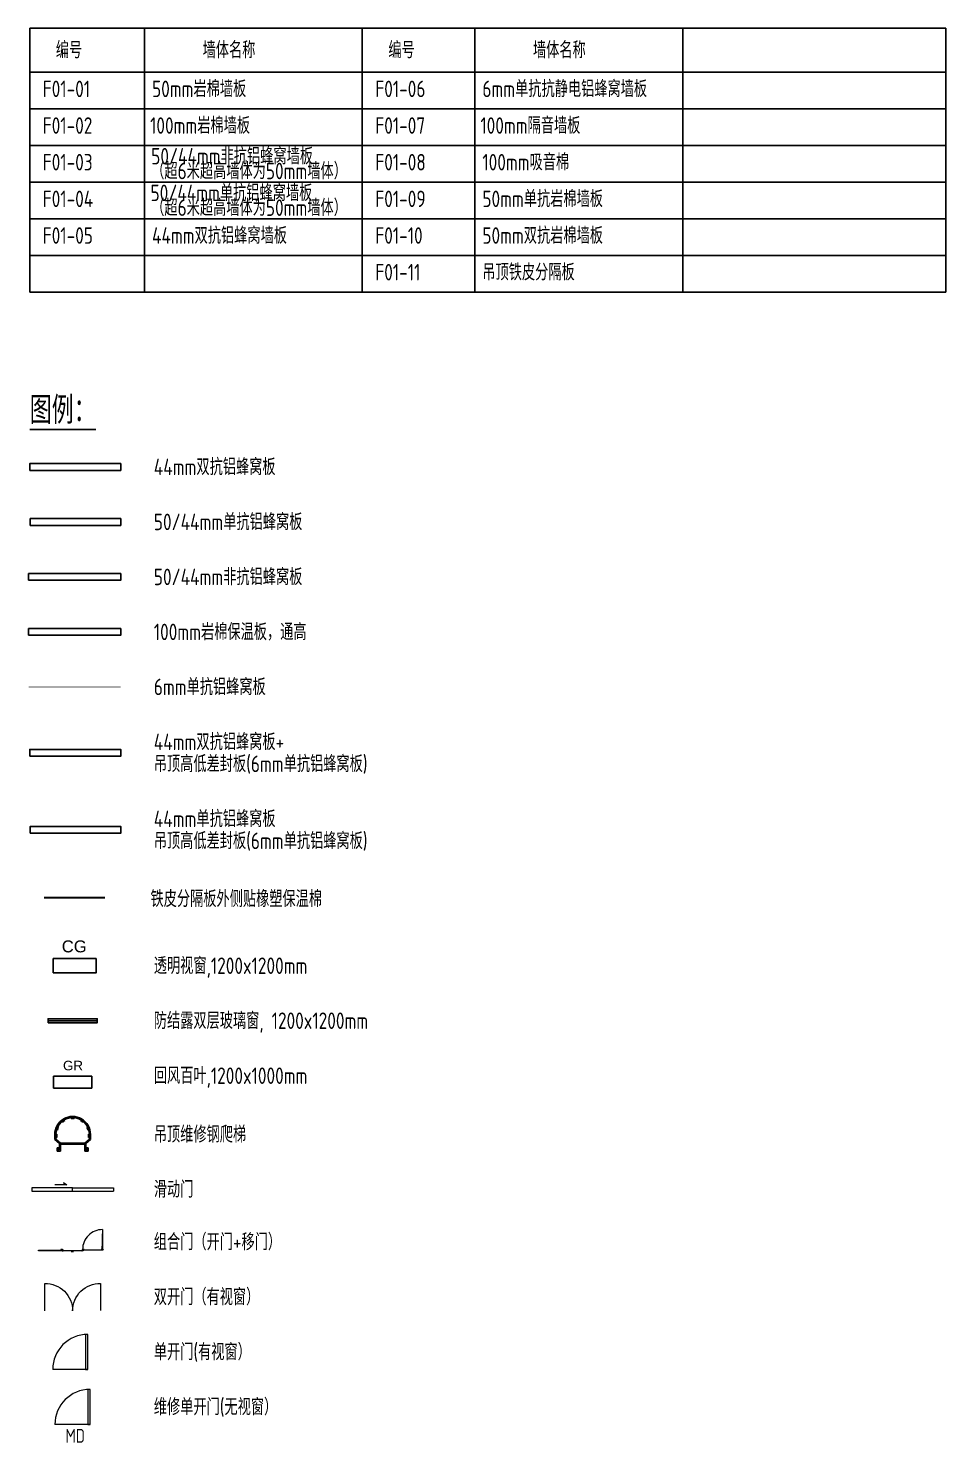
# Model space of a CAD drawing. Header units: millimetres. Extents: x 200 to 469217, y 140 to 158400.
# Drawn here: x 394121 to 469217, y 42659 to 158400 of the extents above; entities that cross this region are included whole.
import ezdxf
from ezdxf.enums import TextEntityAlignment as Align

# ---------------------------------------------------------------- set-up
doc = ezdxf.new("R2010")
doc.units = ezdxf.units.MM
doc.linetypes.add('CENTER', pattern=[12, 7.5, -1.5, 1.5, -1.5])
doc.linetypes.add('X-HLP3-CR-F3-LAY-KPART-03-001$0$ACAD_ISO02W100', pattern=[15, 12, -3])
for name, color, linetype in [('DIM', 100, 'Continuous'), ('G-ANNO-IDEN', 7, 'Continuous'), ('K-AREA_TEXT', 4, 'Continuous'), ('K-CEIL-DIV-Ceiling to Roof', 210, 'Continuous'), ('K-PA-CG', 6, 'Continuous'), ('K-PART-GLAZ', 210, 'Continuous'), ('K-PART-GR', 160, 'Continuous'), ('K-PART-LADDER', 13, 'Continuous'), ('K-PART-WALL-1-6mm铝蜂窝-吊顶底', 80, 'CENTER'), ('K-PART-WALL-100岩棉-QG', 10, 'Continuous'), ('K-PART-WALL-2-50mm铝蜂窝-吊顶底', 160, 'Continuous'), ('K-PART-WALL-50mm-非抗', 130, 'Continuous'), ('K-PART-WALL-6mmDivider', 64, 'Continuous'), ('K-PART-WALL-D-50mm+Divider', 191, 'Continuous'), ('NOTEFORM', 160, 'Continuous')]:
    doc.layers.add(name, color=color, linetype=linetype)
for name, color, linetype, lineweight in [('K-PART-DOOR', 53, 'Continuous', 18), ('line', 7, 'Continuous', 9), ('line2', 4, 'Continuous', 9), ('line3', 11, 'Continuous', 9), ('X-HLP3-CR-F3-LAY-KPART-03-001$0$K-PART-DOOR', 53, 'Continuous', 18)]:
    doc.layers.add(name, color=color, linetype=linetype, lineweight=lineweight)
doc.styles.add('Arial', font='arial.ttf')
doc.styles.add('EDRI-COM', font='tssdeng.shx', dxfattribs={"width": 0.8, "bigfont": 'hztxt.shx'})
doc.styles.add('X-HLP3-CR-F3-LAY-KPART-03-001$0$EDRI-COM', font='tssdeng.shx', dxfattribs={"width": 0.8, "bigfont": 'hztxt.shx'})
doc.styles.add('X-HLP3-CR-F3-LAY-KPART-03-001$0$Standard', font='txt.shx', dxfattribs={"bigfont": 'hztxt.shx'})
doc.dimstyles.new('15', dxfattribs={"dimscale": 15, "dimtxt": 2, "dimasz": 2.5, "dimexe": 1.25, "dimexo": 0.625, "dimtad": 1, "dimdec": 0, "dimtxsty": 'X-HLP3-CR-F3-LAY-KPART-03-001$0$Standard', "dimcen": 2.5, "dimclrd": 256, "dimclre": 256, "dimclrt": 256, "dimadec": 0, "dimazin": 0, "dimtfac": 1, "dimtdec": 0, "dimtix": 1, "dimtmove": 2, "dimatfit": 2, "dimfxl": 1, "dimarcsym": 0})

# ---------------------------------------------------------------- blocks, each defined once
blk = doc.blocks.new('CG')
at = {"layer": 'K-PA-CG'}
blk.add_lwpolyline([(0, 0), (900, 0), (900, 300), (0, 300)], close=True, dxfattribs=at)
at = {"layer": 'K-AREA_TEXT', "style": 'Arial'}
blk.add_text('CG', height=250, dxfattribs=at).set_placement((179, 430))
blk = doc.blocks.new('ZDM1221')
for p, q in [((174252, 113715), (173052, 113715)), ((173052, 113665), (173052, 113715)), ((174252, 113665), (173052, 113665)), ((174517, 113591), (174481, 113623))]:
    blk.add_line(p, q)
blk.add_lwpolyline([(174252, 113715), (174252, 113665), (175452, 113665), (175452, 113715)], close=True)
blk.add_lwpolyline([(174517, 113591), (174421, 113623), (174777, 113623)])
blk = doc.blocks.new('LADDER')
at = {"linetype": 'Continuous'}
for p, q in [((-500, 460), (-529, 468)), ((-469, 544), (-497, 557)), ((-333, 723), (-351, 744)), ((-259, 774), (-273, 798)), ((-45, 842), (-47, 868)), ((45, 842), (47, 868)), ((259, 774), (273, 798)), ((333, 723), (351, 744)), ((469, 544), (497, 557)), ((500, 460), (529, 468)), ((-582, 150), (-582, 321)), ((-434, 20), (-582, 150)), ((-549, 165), (-549, 348)), ((-400, 34), (-549, 165)), ((-517, 327), (-548, 327)), ((-517, 216), (-548, 216)), ((-517, 327), (-517, 216)), ((-434, 20), (-434, -113)), ((400, 34), (-400, 34)), ((-400, -223), (-400, 34)), ((400, 0), (-400, 0)), ((400, 34), (549, 165)), ((400, -223), (400, 34)), ((434, 20), (582, 150)), ((434, 20), (434, -113)), ((517, 327), (517, 216)), ((517, 327), (548, 327)), ((517, 216), (548, 216)), ((549, 165), (549, 348)), ((582, 150), (582, 321)), ((-510, -223), (-510, -113)), ((-510, -113), (-400, -113)), ((-510, -223), (-400, -223)), ((510, -113), (400, -113)), ((510, -223), (400, -223)), ((510, -223), (510, -113))]:
    blk.add_line(p, q, dxfattribs=at)
for centre in [(-459, -168), (459, -168)]:
    blk.add_circle(centre, 21.2, dxfattribs=at)
for centre, radius, start, end in [((0, 326), 582, 359.496, 180.5039), ((1, 322), 548, 2.6966, 177.3198), ((0, 326), 518, 154.9835, 164.9608), ((0, 326), 518, 120.0021, 129.9376), ((0, 326), 518, 90, 95.0002), ((0, 326), 518, 84.9998, 90), ((0, 326), 518, 50.0624, 59.9979), ((0, 326), 518, 15.0392, 25.0165)]:
    blk.add_arc(centre, radius, start, end, dxfattribs=at)
blk = doc.blocks.new('GR')
at = {"layer": 'K-PART-GR'}
blk.add_lwpolyline([(500, -154), (-500, -154), (-500, 154), (500, 154)], close=True, dxfattribs=at)
at = {"layer": 'K-PART-GR', "style": 'Arial'}
blk.add_text('GR', height=250, dxfattribs=at).set_placement((-252, 309))
blk = doc.blocks.new('Window')
blk.add_line((-100, 650), (-100, -550))
blk.add_lwpolyline([(-150, 650), (-50, 650), (-50, -550), (-150, -550)], close=True)
blk = doc.blocks.new('MD-800')
for q in [(0, 800), (-800, 0)]:
    blk.add_line((0, 0), q)
blk.add_lwpolyline([(-50, 0), (0, 0), (0, 800), (-50, 800)], close=True)
blk.add_arc((0, 0), 800, 90, 180)
blk = doc.blocks.new('C465B2D48')
at = {"layer": 'DIM'}
h = blk.add_hatch(dxfattribs=at)
h.set_pattern_fill('ANSI31', color=256, style=0)
h.set_pattern_definition([(45, (-3247.84347, 52.30921), (-0.0883883476, 0.0883883476), [])])
h.paths.add_polyline_path([(0, -2, 8.4674208), (0, -2, -0.4148172), (-2, -3), (-3, -3, 0.4142136), (-4, -5), (-4, -6, 0.4142136), (-3, -8), (8, -8, 0.4142136), (10, -6), (10, -5, 0.4142136), (8, -3), (2, -3, -0.4148172)])
at = {"layer": 'DIM', "linetype": 'Continuous'}
for p, q in [((-4, -5), (-4, -6)), ((-3, -3), (-2, -3)), ((-3, -8), (8, -8)), ((8, -3), (2, -3)), ((10, -6), (10, -5))]:
    blk.add_line(p, q, dxfattribs=at)
at = {"layer": 'DIM'}
blk.add_arc((0, 0), 2, 283.47083, 256.52917, dxfattribs=at)
at = {"layer": 'DIM', "linetype": 'Continuous'}
for centre, radius, start, end in [((-3, -5), 1.69, 90, 180), ((-3, -6), 1.69, 180, 270), ((-2, -2), 1.08, 270, 0.11805), ((2, -2), 1.08, 179.88195, 270), ((8, -5), 1.69, 360, 90), ((8, -6), 1.69, 270, 0)]:
    blk.add_arc(centre, radius, start, end, dxfattribs=at)
blk = doc.blocks.new('C273A12CD')
at = {"layer": 'line'}
for points in [[(2, 19), (3, 19, -0.4142136), (3, 18), (3, 18), (5, 18), (5, 31), (3, 31), (3, 30, -0.4142136), (3, 30), (2, 30, -0.4142136), (2, 30), (2, 33, -0.4142136), (3, 34, -0.4142136), (3, 33), (3, 32), (5, 32), (5, 38), (5, 38), (5, 38), (5, 44, 0.5773503), (4, 45), (2, 44, -0.5773503), (2, 45), (2, 47), (0, 47, -0.4142136), (0, 47), (0, 47, -0.4142136), (2, 49), (2, 49, -0.2134218), (5, 47, 0.2134218), (6, 47), (89, 47, -0.4142136), (93, 43), (93, 6, -0.4142136), (89, 2), (6, 2, 0.2134218), (5, 1, -0.2134218), (2, 0), (2, 0, -0.4142136), (0, 2), (0, 2, -0.4142136), (0, 2), (2, 2), (2, 4, -0.5773503), (2, 4), (4, 4, 0.5773503), (5, 4), (5, 10), (5, 11), (5, 11), (5, 16), (3, 16), (3, 15, -0.4142136), (3, 15, -0.4142136), (2, 16), (2, 18, -0.4142136)], [(8, 44), (88, 44, -0.4142136), (90, 42), (90, 7, -0.4142136), (88, 5), (8, 5)]]:
    blk.add_lwpolyline(points, format="xyb", close=True, dxfattribs=at)
blk = doc.blocks.new('C01646B8E')
at = {"layer": 'line', "ltscale": 2}
for points in [[(72, 20), (72, 19), (72, 20), (73, 20), (73, 19), (74, 20), (74, 20), (74, 19), (75, 20), (75, 20), (75, 19), (76, 20), (76, 20), (76, 19), (77, 20), (77, 20), (77, 19), (78, 20), (78, 20), (78, 19), (79, 20), (79, 20), (79, 19), (80, 20), (80, 20), (80, 19), (81, 20), (81, 20), (81, 19), (82, 20), (82, 20), (82, 19), (83, 20), (83, 20), (83, 19), (84, 20), (85, 20), (85, 0), (54, 0, -0.4142136), (54, 0), (54, 7, 0.4142136), (53, 7), (45, 7), (45, 8), (45, 9), (45, 9), (45, 9), (45, 10), (45, 10), (45, 10), (45, 11), (45, 11), (45, 11), (45, 12), (45, 12), (45, 12), (45, 13), (45, 13), (45, 13), (45, 14), (45, 14), (45, 14), (45, 15), (45, 15), (45, 15), (45, 16), (45, 16), (45, 16), (45, 17), (45, 17), (40, 17), (40, 17), (39, 16), (40, 16), (40, 16), (39, 15), (40, 15), (40, 15), (39, 14), (40, 14), (40, 14), (39, 13), (40, 13), (40, 13), (39, 12), (40, 12), (40, 11), (39, 11), (40, 11), (40, 10), (39, 10), (40, 10), (40, 9), (39, 9), (40, 9), (40, 8), (39, 8), (40, 8), (40, 7), (31, 7, 0.4142136), (31, 7), (31, 0, -0.4142136), (30, 0), (0, 0), (0, 20), (0, 20), (1, 19), (1, 20), (1, 20), (2, 19), (2, 20), (2, 20), (3, 19), (3, 20), (3, 20), (4, 19), (4, 20), (4, 20), (5, 19), (5, 20), (5, 20), (6, 19), (6, 20), (6, 20), (7, 19), (7, 20), (7, 20), (8, 19), (8, 20), (8, 20), (9, 19), (9, 20), (9, 20), (10, 19), (10, 20), (11, 20), (11, 19), (11, 20), (12, 20), (12, 19), (12, 20), (13, 20), (13, 19), (13, 20), (14, 20), (14, 19), (14, 20), (15, 20), (15, 19), (15, 20), (16, 20), (16, 19), (16, 20), (17, 20), (17, 24), (16, 24), (16, 25), (15, 24), (15, 24), (14, 25), (14, 24), (14, 24), (13, 25), (13, 24), (13, 24), (12, 25), (12, 24), (12, 24), (11, 25), (11, 24), (11, 24), (10, 25), (10, 24), (10, 24), (9, 25), (9, 25), (9, 25), (8, 25), (8, 25), (8, 25), (7, 25), (7, 25), (7, 25), (6, 25), (6, 25), (6, 25), (5, 25), (5, 25), (5, 25), (4, 25), (4, 25), (4, 25), (3, 25), (3, 25), (3, 25), (2, 25), (2, 25), (2, 25), (1, 25), (1, 25), (0, 25), (0, 44), (30, 44, -0.4142136), (31, 44), (31, 37, 0.4142136), (31, 37), (40, 37), (40, 37), (39, 36), (40, 36), (40, 36), (39, 35), (40, 35), (40, 35), (39, 34), (40, 34), (40, 34), (39, 33), (40, 33), (40, 33), (39, 32), (40, 32), (40, 31), (39, 31), (40, 31), (40, 30), (39, 30), (40, 30), (40, 29), (39, 29), (40, 29), (40, 28), (39, 28), (40, 28), (40, 27), (45, 27), (45, 28), (45, 28), (45, 28), (45, 29), (45, 29), (45, 29), (45, 30), (45, 30), (45, 30), (45, 31), (45, 31), (45, 31), (45, 32), (45, 32), (45, 32), (45, 33), (45, 33), (45, 33), (45, 34), (45, 34), (45, 34), (45, 35), (45, 35), (45, 35), (45, 36), (45, 36), (45, 37), (53, 37, 0.4142136), (54, 37), (54, 44, -0.4142136), (54, 44), (85, 44), (85, 25), (84, 25), (84, 25), (83, 25), (83, 25), (83, 25), (82, 25), (82, 25), (82, 25), (81, 25), (81, 25), (81, 25), (80, 25), (80, 25), (80, 25), (79, 25), (79, 25), (79, 25), (78, 25), (78, 25), (78, 25), (77, 25), (77, 25), (77, 25), (76, 25), (76, 25), (76, 25), (75, 24), (75, 24), (75, 25), (74, 24), (74, 24), (74, 25), (73, 24), (73, 24), (73, 25), (72, 24), (72, 24), (72, 25), (71, 24), (71, 24), (71, 25), (70, 24), (70, 24), (70, 25), (69, 24), (69, 24), (69, 25), (68, 24), (68, 24), (68, 20), (69, 20), (69, 19), (69, 20), (70, 20), (70, 19), (70, 20), (71, 20), (71, 19), (71, 20)], [(28, 41), (3, 41), (3, 28), (19, 28, -0.4142136), (20, 27), (20, 25), (37, 25), (37, 33, 0.4142136), (36, 34), (29, 34, -0.4142136), (28, 35)], [(3, 3), (3, 17), (19, 17, 0.4142136), (20, 18), (20, 19), (37, 19), (37, 11, -0.4142136), (36, 10), (29, 10, 0.4142136), (28, 9), (28, 3)], [(48, 25), (65, 25), (65, 27, -0.4142136), (66, 28), (82, 28), (82, 41), (57, 41), (57, 35, -0.4142136), (55, 34), (48, 34, 0.4142136), (48, 33)], [(57, 3), (57, 9, 0.4142136), (55, 10), (48, 10, -0.4142136), (48, 11), (48, 19), (65, 19), (65, 18, 0.4142136), (66, 17), (82, 17), (82, 3)]]:
    blk.add_lwpolyline(points, format="xyb", close=True, dxfattribs=at)
blk = doc.blocks.new('C2ECB14DA')
at = {"layer": 'line3'}
for p, q in [((0, 11), (0, 11)), ((9, 11), (0, 11)), ((2, 10), (1, 9)), ((1, 10), (2, 10)), ((8, 10), (1, 9)), ((1, 9), (2, 9)), ((2, 9), (1, 8)), ((1, 8), (8, 9)), ((1, 7), (2, 8)), ((2, 8), (1, 8)), ((8, 8), (1, 7)), ((1, 7), (2, 7)), ((8, 7), (1, 6)), ((2, 6), (1, 6)), ((1, 6), (2, 6)), ((1, 5), (8, 6)), ((2, 5), (1, 5)), ((2, 5), (1, 5)), ((1, 4), (2, 4)), ((1, 4), (2, 3)), ((8, 4), (1, 4)), ((2, 3), (1, 3)), ((1, 3), (2, 2)), ((8, 3), (1, 3)), ((2, 2), (1, 2)), ((2, 1), (1, 2)), ((1, 2), (8, 2)), ((1, 1), (2, 0)), ((1, 1), (2, 1)), ((8, 1), (1, 1)), ((7, 10), (2, 10)), ((7, 9), (2, 9)), ((7, 8), (2, 8)), ((7, 7), (2, 7)), ((7, 6), (2, 6)), ((7, 5), (2, 4)), ((7, 4), (2, 3)), ((7, 3), (2, 2)), ((7, 2), (2, 1)), ((7, 1), (2, 0)), ((8, 0), (2, 0)), ((4, 14), (4, 13)), ((4, 13), (5, 14)), ((4, 13), (4, 13)), ((7, 9), (8, 10)), ((8, 10), (7, 10)), ((7, 8), (8, 9)), ((8, 9), (7, 9)), ((7, 7), (8, 8)), ((8, 8), (7, 8)), ((8, 7), (7, 7)), ((7, 6), (8, 7)), ((8, 6), (7, 6)), ((7, 5), (8, 6)), ((8, 4), (7, 5)), ((7, 4), (8, 4)), ((8, 3), (7, 4)), ((8, 2), (7, 3)), ((7, 3), (8, 3)), ((7, 2), (8, 2)), ((8, 1), (7, 2)), ((7, 1), (8, 1)), ((8, 0), (7, 0)), ((9, 11), (9, 11))]:
    blk.add_line(p, q, dxfattribs=at)
at = {"layer": 'line3', "extrusion": (0, 0, -1)}
for centre, major_axis, start_param, end_param in [((4, 9), (-2.99, 2.99), -0.3438934, 0.807405), ((2, 10), (-0.117, -0.117), 3.1415927, 4.712389), ((2, 9), (-0.117, -0.117), 3.1415927, 4.712389), ((2, 8), (-0.117, -0.117), 3.1415927, 4.712389), ((2, 7), (-0.117, -0.117), 3.1415927, 4.712389), ((2, 6), (-0.117, -0.117), 3.1415927, 4.712389), ((2, 4), (-0.117, -0.117), 3.1415927, 4.712389), ((2, 3), (-0.117, -0.117), 3.1415927, 4.712389), ((2, 2), (-0.117, -0.117), 3.1415927, 4.712389), ((2, 1), (-0.117, -0.117), 3.1415927, 4.712389), ((2, 0), (-0.117, -0.117), 3.1415927, 3.9269908), ((5, 9), (-2.99, -2.99), 2.3341876, 3.4854861), ((7, 10), (-0.117, 0.117), -1.5707963, -0.4047726), ((7, 9), (-0.117, 0.117), -1.5707963, 0), ((7, 8), (-0.117, 0.117), -1.5707963, 0), ((7, 7), (-0.117, -0.117), 0, 1.5707963), ((7, 6), (-0.117, -0.117), 0, 1.5707963), ((7, 5), (-0.117, -0.117), 0, 1.5707963), ((7, 4), (-0.117, -0.117), 0, 1.5707963), ((7, 3), (-0.117, -0.117), 0, 1.5707963), ((7, 2), (-0.117, -0.117), 0, 1.5707963), ((7, 1), (-0.117, -0.117), 0, 1.5707963)]:
    blk.add_ellipse(centre, major_axis=major_axis, ratio=1, start_param=start_param, end_param=end_param, dxfattribs=at)
blk = doc.blocks.new('C076A1F74')
at = {"layer": 'line'}
blk.add_lwpolyline([(0, 3, -0.2631625), (15, 3), (14, 1, 0.2679492), (14, 1, -1), (13, 0, -0.2679492), (13, 1), (14, 2, 0.2324694), (1, 2), (2, 1, -0.2679492), (2, 0, -1), (1, 1, 0.2679492), (1, 1)], format="xyb", close=True, dxfattribs=at)
blk = doc.blocks.new('C2C991C19')
at = {"layer": 'line3'}
for p, q in [((-3, 6), (0, 3)), ((-3, 6), (-3, 0)), ((-2, 0), (-3, 0)), ((-2, 0), (-2, 0)), ((0, 3), (0, -3)), ((0, 3), (1, -3)), ((1, 3), (0, 3)), ((1, 3), (2, -3)), ((1, 3), (1, -3)), ((2, 3), (1, 3)), ((1, 3), (1, 3)), ((2, 3), (3, -3)), ((2, -3), (2, 3)), ((3, 3), (2, 3)), ((2, 3), (2, 3)), ((3, 3), (3, -3)), ((3, 3), (4, -3)), ((3, 3), (3, 3)), ((4, 3), (3, 3)), ((4, 3), (5, -3)), ((4, 3), (4, -3)), ((4, 3), (4, 3)), ((6, -3), (5, 3)), ((5, 3), (5, 3)), ((5, 3), (5, 3)), ((6, 3), (7, -3)), ((6, 3), (6, -3)), ((7, 3), (6, 3)), ((6, 3), (6, 3)), ((7, 3), (7, -3)), ((7, 3), (8, -3)), ((7, 3), (7, 3)), ((8, 3), (7, 3)), ((9, -3), (8, 3)), ((8, 3), (8, -3)), ((8, 3), (8, 3)), ((9, 3), (8, 3)), ((9, 3), (9, -3)), ((9, 3), (10, -3)), ((9, 3), (9, 3)), ((10, 3), (9, 3)), ((10, 3), (11, -3)), ((11, 3), (10, 3)), ((11, 3), (12, -3)), ((11, 3), (11, -3)), ((12, 3), (11, 3)), ((11, 3), (11, 3)), ((12, -3), (12, 3)), ((12, 3), (13, -3)), ((12, 3), (12, 3)), ((13, 3), (12, 3)), ((13, 3), (14, -3)), ((13, 3), (13, -3)), ((14, 3), (13, 3)), ((13, 3), (13, 3)), ((14, 3), (14, -3)), ((14, 3), (15, -3)), ((14, 3), (14, 3)), ((15, 3), (14, 3)), ((15, 3), (16, -3)), ((15, -3), (15, 3)), ((15, 3), (15, 3)), ((16, 3), (17, -3)), ((16, 3), (16, 3)), ((16, 3), (16, 3)), ((17, 3), (17, -3)), ((17, 3), (18, -3)), ((17, 3), (17, 3)), ((18, 3), (17, 3)), ((18, 3), (18, -3)), ((18, 3), (19, -3)), ((18, 3), (18, 3)), ((19, 3), (18, 3)), ((19, 3), (19, -3)), ((19, 3), (20, -3)), ((19, 3), (19, 3)), ((20, 3), (19, 3)), ((21, -3), (20, 3)), ((20, 3), (20, -3)), ((20, 3), (20, 3)), ((21, 3), (20, 3)), ((21, 3), (22, -3)), ((22, 3), (21, 3)), ((22, 3), (23, -3)), ((22, 3), (22, -3)), ((22, 3), (22, 3)), ((23, 3), (22, 3)), ((23, 3), (23, 3)), ((23, 3), (23, -3)), ((23, 3), (24, -3)), ((24, 3), (23, 3)), ((24, 3), (24, 3)), ((24, 3), (24, -3)), ((24, 3), (25, -3)), ((25, 3), (24, 3)), ((25, 3), (25, 3)), ((25, 3), (25, -3)), ((25, 3), (26, -3)), ((26, 3), (25, 3)), ((26, 3), (26, 3)), ((26, 3), (26, -3)), ((26, 3), (27, -3)), ((27, 3), (27, 3)), ((27, 3), (27, 3)), ((27, 3), (28, -3)), ((28, 3), (28, -3)), ((29, 3), (28, 3)), ((28, 3), (28, 3)), ((28, 3), (29, -3)), ((29, 3), (29, -3)), ((30, 3), (29, 3)), ((29, 3), (29, 3)), ((29, 3), (30, -3)), ((30, 3), (30, -3)), ((31, 3), (30, 3)), ((30, 3), (30, 3)), ((30, 3), (31, -3)), ((31, 3), (31, -3)), ((32, 3), (31, 3)), ((31, 3), (31, 3)), ((31, 3), (32, -3)), ((32, 3), (33, -3)), ((33, 3), (32, 3)), ((33, 3), (33, 3)), ((33, 3), (33, -3)), ((33, 3), (34, -3)), ((34, 3), (33, 3)), ((34, 3), (34, 3)), ((34, 3), (34, -3)), ((34, 3), (35, -3)), ((35, 3), (34, 3)), ((35, 3), (35, 3)), ((35, 3), (35, -3)), ((35, 3), (36, -3)), ((36, 3), (35, 3)), ((36, 3), (36, 3)), ((36, 3), (36, -3)), ((36, 3), (37, -3)), ((37, 3), (36, 3)), ((37, 3), (37, 3)), ((37, 3), (37, -3)), ((37, 3), (38, -3)), ((38, 3), (38, 3)), ((38, 3), (38, 3)), ((38, 3), (39, -3)), ((39, 3), (39, -3)), ((40, 3), (39, 3)), ((39, 3), (39, 3)), ((39, 3), (40, -3)), ((40, 3), (40, -3)), ((41, 3), (40, 3)), ((40, 3), (40, 3)), ((40, 3), (41, -3)), ((41, 3), (41, -3)), ((42, 3), (41, 3)), ((41, 3), (41, 3)), ((41, 3), (42, -3)), ((42, -3), (42, 3)), ((-3, 0), (-3, -6)), ((-2, 0), (-3, 0)), ((0, -3), (-3, -6)), ((0, -3), (0, -3)), ((1, -3), (2, -3)), ((1, -3), (1, -3)), ((3, -3), (2, -3)), ((2, -3), (2, -3)), ((3, -3), (3, -3)), ((3, -3), (4, -3)), ((4, -3), (5, -3)), ((4, -3), (4, -3)), ((5, -3), (6, -3)), ((6, -3), (6, -3)), ((7, -3), (6, -3)), ((7, -3), (7, -3)), ((7, -3), (8, -3)), ((8, -3), (8, -3)), ((8, -3), (9, -3)), ((9, -3), (9, -3)), ((10, -3), (10, -3)), ((10, -3), (10, -3)), ((11, -3), (11, -3)), ((11, -3), (11, -3)), ((12, -3), (12, -3)), ((13, -3), (12, -3)), ((13, -3), (14, -3)), ((13, -3), (13, -3)), ((14, -3), (14, -3)), ((14, -3), (15, -3)), ((15, -3), (16, -3)), ((15, -3), (15, -3)), ((16, -3), (17, -3)), ((17, -3), (18, -3)), ((17, -3), (17, -3)), ((18, -3), (19, -3)), ((18, -3), (18, -3)), ((19, -3), (19, -3)), ((19, -3), (20, -3)), ((20, -3), (20, -3)), ((21, -3), (21, -3)), ((21, -3), (21, -3)), ((22, -3), (22, -3)), ((22, -3), (22, -3)), ((23, -3), (24, -3)), ((23, -3), (23, -3)), ((24, -3), (25, -3)), ((24, -3), (24, -3)), ((25, -3), (26, -3)), ((25, -3), (25, -3)), ((26, -3), (27, -3)), ((26, -3), (26, -3)), ((28, -3), (27, -3)), ((28, -3), (28, -3)), ((29, -3), (28, -3)), ((29, -3), (29, -3)), ((30, -3), (29, -3)), ((30, -3), (30, -3)), ((31, -3), (30, -3)), ((31, -3), (31, -3)), ((32, -3), (32, -3)), ((32, -3), (32, -3)), ((33, -3), (33, -3)), ((33, -3), (33, -3)), ((34, -3), (35, -3)), ((34, -3), (34, -3)), ((35, -3), (36, -3)), ((35, -3), (35, -3)), ((36, -3), (37, -3)), ((36, -3), (36, -3)), ((37, -3), (38, -3)), ((37, -3), (37, -3)), ((39, -3), (38, -3)), ((39, -3), (39, -3)), ((40, -3), (39, -3)), ((40, -3), (40, -3)), ((41, -3), (40, -3)), ((41, -3), (41, -3)), ((42, -3), (41, -3))]:
    blk.add_line(p, q, dxfattribs=at)
at = {"layer": 'line3', "extrusion": (0, 0, -1)}
for centre, major_axis, start_param, end_param in [((0, 3), (-0.117, -0.117), -1.5707963, -0.4047726), ((1, 3), (-0.117, -0.117), -1.5707963, 0), ((2, 3), (-0.117, -0.117), -1.5707963, 0), ((3, 3), (0.117, -0.117), 0, 1.5707963), ((4, 3), (0.117, -0.117), 0, 1.5707963), ((6, 3), (0.117, -0.117), 0, 1.5707963), ((7, 3), (0.117, -0.117), 0, 1.5707963), ((8, 3), (0.117, -0.117), 0, 1.5707963), ((9, 3), (0.117, -0.117), 0, 1.5707963), ((10, 3), (0.117, -0.117), 0, 1.5707963), ((11, 3), (0.117, -0.117), 0, 1.5707963), ((12, 3), (0.117, -0.117), 0, 1.5707963), ((13, 3), (0.117, -0.117), 0, 1.5707963), ((14, 3), (0.117, -0.117), 0, 1.5707963), ((15, 3), (0.117, -0.117), 0, 1.5707963), ((17, 3), (0.117, -0.117), 0, 1.5707963), ((18, 3), (0.117, -0.117), 0, 1.5707963), ((19, 3), (0.117, -0.117), 0, 1.5707963), ((20, 3), (0.117, -0.117), 0, 1.5707963), ((21, 3), (0.117, -0.117), 0, 1.5707963), ((22, 3), (0.117, -0.117), 0, 1.5707963), ((23, 3), (0.117, -0.117), 0, 1.5707963), ((24, 3), (0.117, -0.117), 0, 1.5707963), ((25, 3), (0.117, -0.117), 0, 1.5707963), ((26, 3), (0.117, -0.117), 0, 1.5707963), ((28, 3), (0.117, -0.117), 0, 1.5707963), ((29, 3), (0.117, -0.117), 0, 1.5707963), ((30, 3), (0.117, -0.117), 0, 1.5707963), ((31, 3), (0.117, -0.117), 0, 1.5707963), ((32, 3), (0.117, -0.117), 0, 1.5707963), ((33, 3), (0.117, -0.117), 0, 1.5707963), ((34, 3), (0.117, -0.117), 0, 1.5707963), ((35, 3), (0.117, -0.117), 0, 1.5707963), ((36, 3), (0.117, -0.117), 0, 1.5707963), ((37, 3), (0.117, -0.117), 0, 1.5707963), ((39, 3), (0.117, -0.117), 0, 1.5707963), ((40, 3), (0.117, -0.117), 0, 1.5707963), ((41, 3), (0.117, -0.117), 0, 1.5707963), ((42, 3), (0.117, -0.117), 0.7853982, 1.5707963), ((1, -3), (0.117, -0.117), 3.1415927, 4.712389), ((2, -3), (0.117, -0.117), 3.1415927, 4.712389), ((3, -3), (0.117, -0.117), 3.1415927, 4.712389), ((4, -3), (0.117, -0.117), 3.1415927, 4.712389), ((5, -3), (0.117, -0.117), 3.1415927, 4.712389), ((6, -3), (0.117, -0.117), 3.1415927, 4.712389), ((7, -3), (0.117, -0.117), 3.1415927, 4.712389), ((8, -3), (0.117, -0.117), 3.1415927, 4.712389), ((9, -3), (0.117, -0.117), 3.1415927, 4.712389), ((11, -3), (0.117, -0.117), 3.1415927, 4.712389), ((12, -3), (0.117, -0.117), 3.1415927, 4.712389), ((13, -3), (0.117, -0.117), 3.1415927, 4.712389), ((14, -3), (0.117, -0.117), 3.1415927, 4.712389), ((15, -3), (0.117, -0.117), 3.1415927, 4.712389), ((16, -3), (0.117, -0.117), 3.1415927, 4.712389), ((17, -3), (0.117, -0.117), 3.1415927, 4.712389), ((18, -3), (0.117, -0.117), 3.1415927, 4.712389), ((19, -3), (0.117, -0.117), 3.1415927, 4.712389), ((20, -3), (0.117, -0.117), 3.1415927, 4.712389), ((22, -3), (0.117, -0.117), 3.1415927, 4.712389), ((23, -3), (0.117, -0.117), 3.1415927, 4.712389), ((24, -3), (0.117, -0.117), 3.1415927, 4.712389), ((25, -3), (0.117, -0.117), 3.1415927, 4.712389), ((26, -3), (0.117, -0.117), 3.1415927, 4.712389), ((27, -3), (0.117, -0.117), 3.1415927, 4.712389), ((28, -3), (0.117, -0.117), 3.1415927, 4.712389), ((29, -3), (0.117, -0.117), 3.1415927, 4.712389), ((30, -3), (0.117, -0.117), 3.1415927, 4.712389), ((31, -3), (0.117, -0.117), 3.1415927, 4.712389), ((33, -3), (0.117, -0.117), 3.1415927, 4.712389), ((34, -3), (0.117, -0.117), 3.1415927, 4.712389), ((35, -3), (0.117, -0.117), 3.1415927, 4.712389), ((36, -3), (0.117, -0.117), 3.1415927, 4.712389), ((37, -3), (0.117, -0.117), 3.1415927, 4.712389), ((38, -3), (0.117, -0.117), 3.1415927, 4.712389), ((39, -3), (0.117, -0.117), 3.1415927, 4.712389), ((40, -3), (0.117, -0.117), 3.1415927, 4.712389), ((41, -3), (0.117, -0.117), 3.1415927, 4.712389)]:
    blk.add_ellipse(centre, major_axis=major_axis, ratio=1, start_param=start_param, end_param=end_param, dxfattribs=at)
blk = doc.blocks.new('C5F69270B')
at = {"layer": 'line', "ltscale": 2}
blk.add_lwpolyline([(-3, -20, 0.1353974), (0, -19), (1, -18, -0.1353974), (2, -18), (16, -18), (16, -16), (12, -16, 0.3486946), (11, -16, -0.3056147), (11, -16), (0, -16), (0, 28), (11, 28, -0.3056147), (11, 28, 0.3486946), (12, 28), (16, 28), (16, 30), (-2, 30), (-2, -17, -0.4142136), (-2, -18), (-9, -18), (-9, -16), (-11, -16), (-11, -17), (-10, -17), (-10, -18), (-15, -18), (-15, -17), (-14, -17), (-14, -16), (-17, -16), (-17, -20)], format="xyb", close=True, dxfattribs=at)
blk = doc.blocks.new('C441E7621')
at = {"layer": 'line2'}
blk.add_lwpolyline([(-22, 1, 0.3749102), (-23, 0, -0.3275382), (-23, 0), (-24, 0), (-34, 0), (-34, 16), (-30, 19), (-30, 22), (-30, 22), (-30, 23), (-30, 25), (-34, 28), (-34, 44), (-24, 44), (-23, 44, -0.3275382), (-23, 44, 0.3749102), (-22, 44), (-18, 44), (0, 44), (0, 32), (-3, 32), (-3, 41), (-30, 41), (-30, 30), (-26, 27), (-26, 17), (-30, 14), (-30, 3), (-3, 3), (-3, 12), (0, 12), (0, 0), (-18, 0)], format="xyb", close=True, dxfattribs=at)
blk = doc.blocks.new('C1C1727F7')
at = {"layer": 'line'}
for p, q in [((-7, -3), (-7, -46)), ((-7, -46), (-1, -46)), ((-4, -4), (-4, -46)), ((-1, -3), (-1, -46))]:
    blk.add_line(p, q, dxfattribs=at)
for radius in [4, 2.07]:
    blk.add_circle((-4, 0), radius, dxfattribs=at)
blk = doc.blocks.new('C23B452C8')
at = {"layer": 'DIM'}
h = blk.add_hatch(dxfattribs=at)
h.set_pattern_fill('ANSI31', color=256, style=0)
h.set_pattern_definition([(45, (-5082.60143, -999.15846), (-0.0883883476, 0.0883883476), [])])
h.paths.add_polyline_path([(0, -2, 9.16667), (0, -2, -0.2127127), (-1, -2), (-3, -2, 0.4142136), (-4, -3), (-4, -5, 0.4142136), (-3, -6), (7, -6, 0.4142136), (8, -5), (8, -3, 0.4142136), (7, -2), (1, -2, -0.2127127)])
at = {"layer": 'DIM', "linetype": 'Continuous'}
for p, q in [((-4, -3), (-4, -5)), ((-3, -2), (-1, -2)), ((-3, -6), (7, -6)), ((7, -2), (1, -2)), ((8, -5), (8, -3))]:
    blk.add_line(p, q, dxfattribs=at)
at = {"layer": 'DIM'}
blk.add_arc((0, 0), 1.7, 282.45165, 257.54835, dxfattribs=at)
at = {"layer": 'DIM', "linetype": 'Continuous'}
for centre, radius, start, end in [((-3, -3), 1, 90, 180), ((-3, -5), 1, 180, 270), ((-1, -1), 1.08, 270, 318.03425), ((1, -1), 1.08, 221.96575, 270), ((7, -3), 1, 0, 90), ((7, -5), 1, 270, 0)]:
    blk.add_arc(centre, radius, start, end, dxfattribs=at)
blk = doc.blocks.new('C74B70CD5')
at = {"layer": 'line2'}
blk.add_lwpolyline([(-10, -15, 1.9148542), (-14, -15, -0.6059192), (-14, -16), (-16, -16, -0.4142136), (-16, -15), (-16, -11), (-3, 0), (-1, 0, -0.4142136), (0, 0), (0, -2, 0.5542476), (0, -2), (1, -2, -0.2732285), (1, -2), (2, -3, -0.7323038), (2, -3), (-1, -3), (-1, -1), (-2, -1), (-8, -5), (-8, -5), (-8, -6), (-12, -9, 0.6494115), (-11, -10, -0.4007669), (-8, -14, 0.452389), (-8, -14), (-7, -14), (-6, -14), (-6, -14), (-6, -14), (-6, -14), (-5, -14), (-5, -14), (-4, -14), (-1, -12), (2, -12, -0.5067383), (2, -12), (2, -14, -0.857919), (1, -13), (1, -13), (-1, -13), (-4, -16), (-10, -16, -0.6059192)], format="xyb", close=True, dxfattribs=at)
blk = doc.blocks.new('C09214EB7')
at = {"layer": 'line'}
for points in [[(0, -11), (2, -11, -0.4142136), (3, -10), (4, -10), (4, -9), (7, -9), (7, -12), (12, -12, -3.8529738), (12, -15), (9, -16), (9, -18), (10, -20), (11, -19), (11, -20), (12, -19), (12, -20), (13, -19), (13, -20), (14, -19), (14, -20), (15, -19), (15, -20), (16, -19), (16, -20), (17, -19), (18, -20), (18, -24), (17, -24), (16, -25), (16, -24), (15, -25), (15, -24), (14, -25), (14, -24), (13, -25), (13, -24), (12, -25), (12, -24), (11, -25), (11, -24), (10, -24), (9, -26), (9, -28), (12, -29, -3.8529738), (12, -32), (7, -32), (7, -35), (4, -35), (4, -34), (3, -34, -0.4142136), (2, -33), (0, -33), (0, -44), (-16, -44), (-16, -44), (-16, -46), (19, -46, 0.4142136), (19, -46), (19, -22), (19, -22), (19, -21), (19, 2, 0.4142136), (19, 2), (-16, 2), (-16, 0), (0, 0)], [(14, -10), (18, -10), (18, 0, 0.4142136), (17, 0), (2, 0), (2, -7), (9, -7), (9, -11), (11, -11, -0.1778258)], [(14, -34), (18, -34), (18, -44, -0.4142136), (17, -44), (2, -44), (2, -37), (9, -37), (9, -33), (11, -33, 0.1778258)]]:
    blk.add_lwpolyline(points, format="xyb", close=True, dxfattribs=at)
blk = doc.blocks.new('组合门图例')
blk.add_lwpolyline([(-14751, 165585), (-16683, 165585), (-16683, 165629), (-14751, 165629)], close=True)
at = {"layer": 'X-HLP3-CR-F3-LAY-KPART-03-001$0$K-PART-DOOR'}
for p, q in [((-11441, 165686), (-11441, 166965)), ((-14779, 165701), (-14779, 165623)), ((-14660, 165610), (-14660, 165605)), ((-14660, 165610), (-13109, 165610)), ((-14660, 165605), (-13109, 165605)), ((-13109, 165610), (-13109, 165605)), ((-12978, 165670), (-11531, 165670)), ((-12978, 165665), (-12978, 165670)), ((-12978, 165665), (-11531, 165665)), ((-11531, 165665), (-11531, 165670)), ((-11466, 166040), (-11478, 166040)), ((-11466, 166040), (-11464, 166036)), ((-11460, 165734), (-11466, 165734)), ((-11464, 166036), (-11463, 166044)), ((-11463, 166044), (-11461, 166040)), ((-11447, 166040), (-11461, 166040))]:
    blk.add_line(p, q, dxfattribs=at)
at = {"layer": 'X-HLP3-CR-F3-LAY-KPART-03-001$0$K-PART-DOOR', "linetype": 'X-HLP3-CR-F3-LAY-KPART-03-001$0$ACAD_ISO02W100', "ltscale": 0.2}
for p, q in [((-11466, 165734), (-11466, 166040)), ((-11460, 165734), (-11460, 166040))]:
    blk.add_line(p, q, dxfattribs=at)
at = {"layer": 'X-HLP3-CR-F3-LAY-KPART-03-001$0$K-PART-DOOR'}
blk.add_lwpolyline([(-11441, 167314), (-11441, 165686)], dxfattribs=at)
for points in [[(-14772, 165690), (-14771, 165690), (-14771, 165689, -0.1672227), (-14772, 165687, 0.1672227), (-14772, 165687), (-14772, 165686, 0.2216709), (-14772, 165686, -0.7001737), (-14772, 165685), (-14778, 165685), (-14779, 165684), (-14779, 165685), (-14785, 165685, -0.7001737), (-14785, 165686, 0.2216709), (-14785, 165686), (-14785, 165687, 0.1672227), (-14785, 165687, -0.1672227), (-14786, 165689), (-14786, 165690), (-14786, 165690, 0.5773503), (-14785, 165690), (-14786, 165692), (-14839, 165692), (-14839, 165690), (-14790, 165690), (-14790, 165687, 0.6868849), (-14790, 165687, -2.6009048), (-14790, 165685, 0.6868849), (-14790, 165685), (-14790, 165685, 0.4142136), (-14789, 165683), (-14769, 165683, 0.4142136), (-14767, 165685), (-14767, 165685, 0.6868849), (-14768, 165685, -2.6009048), (-14768, 165687, 0.6868849), (-14767, 165687), (-14767, 165690), (-14719, 165690), (-14719, 165692), (-14771, 165692), (-14772, 165690, 0.5773503)], [(-14772, 165690), (-14771, 165690), (-14771, 165689, -0.1672227), (-14772, 165687, 0.1672227), (-14772, 165687), (-14772, 165686, 0.2216709), (-14772, 165686, -0.7001737), (-14772, 165685), (-14778, 165685), (-14779, 165684), (-14779, 165685), (-14785, 165685, -0.7001737), (-14785, 165686, 0.2216709), (-14785, 165686), (-14785, 165687, 0.1672227), (-14785, 165687, -0.1672227), (-14786, 165689), (-14786, 165690), (-14786, 165690, 0.5773503), (-14785, 165690), (-14786, 165692), (-14839, 165692), (-14839, 165690), (-14790, 165690), (-14790, 165687, 0.6868849), (-14790, 165687, -2.6009048), (-14790, 165685, 0.6868849), (-14790, 165685), (-14790, 165685, 0.4142136), (-14789, 165683), (-14769, 165683, 0.4142136), (-14767, 165685), (-14767, 165685, 0.6868849), (-14768, 165685, -2.6009048), (-14768, 165687, 0.6868849), (-14767, 165687), (-14767, 165690), (-14719, 165690), (-14719, 165692), (-14771, 165692), (-14772, 165690, 0.5773503)], [(-14772, 165646), (-14771, 165646), (-14771, 165646, 0.1672227), (-14772, 165649, -0.1672227), (-14772, 165649), (-14772, 165650, -0.2216709), (-14772, 165650, 0.7001737), (-14772, 165651), (-14778, 165651), (-14779, 165652), (-14779, 165651), (-14785, 165651, 0.7001737), (-14785, 165650, -0.2216709), (-14785, 165650), (-14785, 165649, -0.1672227), (-14785, 165649, 0.1672227), (-14786, 165646), (-14786, 165646), (-14786, 165646, -0.5773503), (-14785, 165646), (-14786, 165644), (-14839, 165644), (-14839, 165646), (-14790, 165646), (-14790, 165649, -0.6868849), (-14790, 165649, 2.6009048), (-14790, 165651, -0.6868849), (-14790, 165651), (-14790, 165651, -0.4142136), (-14789, 165653), (-14769, 165653, -0.4142136), (-14767, 165651), (-14767, 165651, -0.6868849), (-14768, 165651, 2.6009048), (-14768, 165649, -0.6868849), (-14767, 165649), (-14767, 165646), (-14719, 165646), (-14719, 165644), (-14771, 165644), (-14772, 165646, -0.5773503)], [(-14660, 165629, 0.4142136), (-14660, 165629), (-14660, 165628, -0.5542476), (-14661, 165627), (-14661, 165627, 0.2967813), (-14662, 165627), (-14663, 165626, 0.6993601), (-14663, 165626), (-14660, 165626), (-14660, 165626), (-14660, 165626), (-14659, 165626, 0.4142136), (-14659, 165626), (-14659, 165628), (-14646, 165628), (-14646, 165621, 0.8207469), (-14652, 165617), (-14657, 165617), (-14659, 165618), (-14662, 165618, 0.4890838), (-14662, 165617), (-14662, 165616, 0.8827822), (-14662, 165616), (-14662, 165617), (-14659, 165617), (-14658, 165615), (-14650, 165615, 0.7126374), (-14650, 165616, -2.8960298), (-14647, 165616, 0.7126374), (-14647, 165615), (-14645, 165615, 0.4142136), (-14644, 165616), (-14644, 165629, 0.4142136), (-14645, 165629)], [(-14660, 165585, -0.4142136), (-14660, 165585), (-14660, 165587, 0.5542476), (-14661, 165587), (-14661, 165587, -0.2967813), (-14662, 165587), (-14663, 165588, -0.6993601), (-14663, 165588), (-14660, 165588), (-14660, 165588), (-14660, 165588), (-14659, 165588, -0.4142136), (-14659, 165588), (-14659, 165586), (-14646, 165586), (-14646, 165594, -0.8207469), (-14652, 165598), (-14657, 165598), (-14659, 165596), (-14662, 165596, -0.4890838), (-14662, 165597), (-14662, 165598, -0.8827822), (-14662, 165598), (-14662, 165598), (-14659, 165598), (-14658, 165599), (-14650, 165599, -0.7126374), (-14650, 165598, 2.8960298), (-14647, 165598, -0.7126374), (-14647, 165599), (-14645, 165599, -0.4142136), (-14644, 165598), (-14644, 165585, -0.4142136), (-14645, 165585)], [(-13110, 165629, -0.4142136), (-13109, 165629), (-13109, 165628, 0.5542476), (-13109, 165627), (-13108, 165627, -0.2967813), (-13108, 165627), (-13107, 165626, -0.6993601), (-13107, 165626), (-13109, 165626), (-13110, 165626), (-13110, 165626), (-13110, 165626, -0.4142136), (-13111, 165626), (-13111, 165628), (-13124, 165628), (-13124, 165621, -0.8207469), (-13117, 165617), (-13112, 165617), (-13111, 165618), (-13107, 165618, -0.4890838), (-13107, 165617), (-13107, 165616, -0.8827822), (-13108, 165616), (-13108, 165617), (-13110, 165617), (-13112, 165615), (-13119, 165615, -0.7126374), (-13119, 165616, 2.8960298), (-13122, 165616, -0.7126374), (-13123, 165615), (-13125, 165615, -0.4142136), (-13125, 165616), (-13125, 165629, -0.4142136), (-13125, 165629)], [(-13110, 165585, 0.4142136), (-13109, 165585), (-13109, 165587, -0.5542476), (-13109, 165587), (-13108, 165587, 0.2967813), (-13108, 165587), (-13107, 165588, 0.6993601), (-13107, 165588), (-13109, 165588), (-13110, 165588), (-13110, 165588), (-13110, 165588, 0.4142136), (-13111, 165588), (-13111, 165586), (-13124, 165586), (-13124, 165594, 0.8207469), (-13117, 165598), (-13112, 165598), (-13111, 165596), (-13107, 165596, 0.4890838), (-13107, 165597), (-13107, 165598, 0.8827822), (-13108, 165598), (-13108, 165598), (-13110, 165598), (-13112, 165599), (-13119, 165599, 0.7126374), (-13119, 165598, -2.8960298), (-13122, 165598, 0.7126374), (-13123, 165599), (-13125, 165599, 0.4142136), (-13125, 165598), (-13125, 165585, 0.4142136), (-13125, 165585)], [(-12978, 165690, 0.4142136), (-12978, 165690), (-12978, 165688, -0.5542476), (-12979, 165688), (-12979, 165688, 0.2967813), (-12980, 165688), (-12981, 165687, 0.6993601), (-12981, 165687), (-12978, 165687), (-12978, 165687), (-12978, 165687), (-12977, 165687, 0.4142136), (-12977, 165687), (-12977, 165689), (-12964, 165689), (-12964, 165681, 0.8207469), (-12970, 165678), (-12975, 165678), (-12977, 165679), (-12980, 165679, 0.4890838), (-12980, 165678), (-12980, 165677, 0.8827822), (-12980, 165677), (-12980, 165677), (-12977, 165677), (-12976, 165676), (-12968, 165676, 0.7126374), (-12968, 165677, -2.8960298), (-12965, 165677, 0.7126374), (-12965, 165676), (-12963, 165676, 0.4142136), (-12962, 165677), (-12962, 165690, 0.4142136), (-12963, 165690)], [(-12978, 165646, -0.4142136), (-12978, 165646), (-12978, 165648, 0.5542476), (-12979, 165648), (-12979, 165648, -0.2967813), (-12980, 165648), (-12981, 165649, -0.6993601), (-12981, 165649), (-12978, 165649), (-12978, 165649), (-12978, 165649), (-12977, 165649, -0.4142136), (-12977, 165649), (-12977, 165647), (-12964, 165647), (-12964, 165655, -0.8207469), (-12970, 165658), (-12975, 165658), (-12977, 165657), (-12980, 165657, -0.4890838), (-12980, 165658), (-12980, 165659, -0.8827822), (-12980, 165659), (-12980, 165658), (-12977, 165658), (-12976, 165660), (-12968, 165660, -0.7126374), (-12968, 165659, 2.8960298), (-12965, 165659, -0.7126374), (-12965, 165660), (-12963, 165660, -0.4142136), (-12962, 165659), (-12962, 165646, -0.4142136), (-12963, 165646)], [(-11532, 165690, -0.4142136), (-11531, 165690), (-11531, 165688, 0.5542476), (-11531, 165688), (-11530, 165688, -0.2967813), (-11530, 165688), (-11529, 165687, -0.6993601), (-11529, 165687), (-11531, 165687), (-11532, 165687), (-11532, 165687), (-11532, 165687, -0.4142136), (-11533, 165687), (-11533, 165689), (-11546, 165689), (-11546, 165681, -0.8207469), (-11539, 165678), (-11534, 165678), (-11533, 165679), (-11529, 165679, -0.4890838), (-11529, 165678), (-11529, 165677, -0.8827822), (-11530, 165677), (-11530, 165677), (-11532, 165677), (-11534, 165676), (-11541, 165676, -0.7126374), (-11541, 165677, 2.8960298), (-11544, 165677, -0.7126374), (-11545, 165676), (-11547, 165676, -0.4142136), (-11547, 165677), (-11547, 165690, -0.4142136), (-11547, 165690)], [(-11532, 165646, 0.4142136), (-11531, 165646), (-11531, 165648, -0.5542476), (-11531, 165648), (-11530, 165648, 0.2967813), (-11530, 165648), (-11529, 165649, 0.6993601), (-11529, 165649), (-11531, 165649), (-11532, 165649), (-11532, 165649), (-11532, 165649, 0.4142136), (-11533, 165649), (-11533, 165647), (-11546, 165647), (-11546, 165655, 0.8207469), (-11539, 165658), (-11534, 165658), (-11533, 165657), (-11529, 165657, 0.4890838), (-11529, 165658), (-11529, 165659, 0.8827822), (-11530, 165659), (-11530, 165658), (-11532, 165658), (-11534, 165660), (-11541, 165660, 0.7126374), (-11541, 165659, -2.8960298), (-11544, 165659, 0.7126374), (-11545, 165660), (-11547, 165660, 0.4142136), (-11547, 165659), (-11547, 165646, 0.4142136), (-11547, 165646)]]:
    blk.add_lwpolyline(points, format="xyb", close=True, dxfattribs=at)
at = {"layer": 'X-HLP3-CR-F3-LAY-KPART-03-001$0$K-PART-DOOR', "linetype": 'X-HLP3-CR-F3-LAY-KPART-03-001$0$ACAD_ISO02W100', "ltscale": 0.1}
for points in [[(-11483, 165736, 0.5773503), (-11483, 165736), (-11485, 165736, 0.4142136), (-11485, 165736), (-11485, 165650, 0.4142136), (-11481, 165646), (-11445, 165646, 0.4142136), (-11441, 165650), (-11441, 165736, 0.4142136), (-11441, 165736), (-11443, 165736, 0.5773503), (-11443, 165736), (-11442, 165735, -0.5773503), (-11443, 165733), (-11449, 165733), (-11449, 165733), (-11450, 165733), (-11455, 165733), (-11455, 165735), (-11454, 165735, 0.4142136), (-11453, 165735, 0.4142136), (-11454, 165736), (-11457, 165736, 0.4142136), (-11457, 165736), (-11457, 165735, 0.4142136), (-11457, 165735), (-11456, 165735), (-11456, 165733), (-11470, 165733), (-11470, 165735), (-11469, 165735, 0.4142136), (-11469, 165735), (-11469, 165736, 0.4142136), (-11469, 165736), (-11471, 165736, 0.4142136), (-11472, 165735, 0.4142136), (-11472, 165735), (-11471, 165735), (-11471, 165733), (-11476, 165733), (-11477, 165733), (-11477, 165733), (-11483, 165733, -0.5773503), (-11484, 165735)], [(-11444, 165730), (-11444, 165650, -0.4142136), (-11446, 165648), (-11480, 165648, -0.4142136), (-11482, 165650), (-11482, 165730)]]:
    blk.add_lwpolyline(points, format="xyb", close=True, dxfattribs=at)
at = {"layer": 'X-HLP3-CR-F3-LAY-KPART-03-001$0$K-PART-DOOR'}
blk.add_arc((-11446, 165691), 1623, 89.81531, 180.18469, dxfattribs=at)
for name, p, rotation in [('C01646B8E', (-14736, 165690), 180), ('C076A1F74', (-14771, 165647), 180), ('C465B2D48', (-14649, 165596), 180), ('C273A12CD', (-12976, 165692), 180), ('C465B2D48', (-12967, 165657), 180), ('C23B452C8', (-11454, 165748), 270), ('C74B70CD5', (-11441, 165736), 270)]:
    blk.add_blockref(name, p, dxfattribs=dict(at, rotation=rotation))
at = {"layer": 'X-HLP3-CR-F3-LAY-KPART-03-001$0$K-PART-DOOR', "xscale": -1}
for name, p in [('C076A1F74', (-14771, 165689)), ('C273A12CD', (-14658, 165583)), ('C2C991C19', (-14706, 165668)), ('C441E7621', (-14736, 165646)), ('C5F69270B', (-14702, 165662)), ('C465B2D48', (-14649, 165618)), ('C465B2D48', (-12967, 165679))]:
    blk.add_blockref(name, p, dxfattribs=at)
at = {"layer": 'X-HLP3-CR-F3-LAY-KPART-03-001$0$K-PART-DOOR', "xscale": -0.9500000000007276, "yscale": 0.9500000000007276, "zscale": 0.95}
blk.add_blockref('C2ECB14DA', (-14774, 165675), dxfattribs=at)
at = {"layer": 'X-HLP3-CR-F3-LAY-KPART-03-001$0$K-PART-DOOR', "xscale": 0.9500000000007276, "yscale": 0.9500000000007276, "zscale": 0.9500000000007276, "rotation": 180}
blk.add_blockref('C2ECB14DA', (-14774, 165661), dxfattribs=at)
at = {"layer": 'X-HLP3-CR-F3-LAY-KPART-03-001$0$K-PART-DOOR'}
for name, p in [('C465B2D48', (-13121, 165618)), ('C273A12CD', (-13111, 165583)), ('C465B2D48', (-11543, 165679)), ('C5F69270B', (-11435, 165662)), ('C1C1727F7', (-11436, 165692)), ('C441E7621', (-11401, 165646)), ('C2C991C19', (-11431, 165668))]:
    blk.add_blockref(name, p, dxfattribs=at)
at = {"layer": 'X-HLP3-CR-F3-LAY-KPART-03-001$0$K-PART-DOOR', "xscale": -1}
for name, p, rotation in [('C465B2D48', (-13121, 165596), 180), ('C465B2D48', (-11543, 165657), 180), ('C273A12CD', (-11533, 165692), 180), ('C74B70CD5', (-11485, 165736), 90), ('C23B452C8', (-11472, 165748), 90), ('C09214EB7', (-11401, 165646), 180)]:
    blk.add_blockref(name, p, dxfattribs=dict(at, rotation=rotation))
at = {"layer": 'X-HLP3-CR-F3-LAY-KPART-03-001$0$K-PART-DOOR', "linetype": 'Continuous'}
blk.add_leader([(-13997, 165532), (-13827, 165532)], dimstyle='15', override={"dimtxt": 2.2, "dimasz": 4, "dimexe": 1, "dimgap": 0.8}, dxfattribs=at)

msp = doc.modelspace()

# ---------------------------------------------------------------- linework, layer by layer
at = {"layer": 'K-CEIL-DIV-Ceiling to Roof', "const_width": 150}
msp.add_lwpolyline([(395396, 87261), (400391, 87261)], dxfattribs=at)
at = {"layer": 'K-PART-WALL-1-6mm铝蜂窝-吊顶底', "ltscale": 100, "transparency": 33554687, "const_width": 50}
msp.add_lwpolyline([(394146, 104506), (401691, 104506)], dxfattribs=at)
at = {"layer": 'K-PART-WALL-100岩棉-QG', "linetype": 'ByBlock', "ltscale": 0.0005}
msp.add_lwpolyline([(394146, 108727), (401691, 108727), (401691, 109285), (394146, 109285)], close=True, dxfattribs=at)
at = {"layer": 'K-PART-WALL-2-50mm铝蜂窝-吊顶底'}
msp.add_lwpolyline([(394240, 122227), (401691, 122227), (401691, 122785), (394240, 122785)], close=True, dxfattribs=at)
at = {"layer": 'K-PART-WALL-2-50mm铝蜂窝-吊顶底', "color": 30}
msp.add_lwpolyline([(394289, 117727), (401691, 117727), (401691, 118285), (394289, 118285)], close=True, dxfattribs=at)
at = {"layer": 'K-PART-WALL-50mm-非抗'}
msp.add_lwpolyline([(394146, 113227), (401691, 113227), (401691, 113785), (394146, 113785)], close=True, dxfattribs=at)
at = {"layer": 'K-PART-WALL-6mmDivider'}
msp.add_lwpolyline([(394289, 92527), (401691, 92527), (401691, 93085), (394289, 93085)], close=True, dxfattribs=at)
at = {"layer": 'K-PART-WALL-D-50mm+Divider'}
msp.add_lwpolyline([(394240, 98827), (401691, 98827), (401691, 99385), (394240, 99385)], close=True, dxfattribs=at)
at = {"layer": 'NOTEFORM'}
for p, q in [((394240, 158400), (469217, 158400)), ((394240, 158400), (394240, 136800)), ((403635, 158400), (403635, 136800)), ((421459, 158400), (421459, 136800)), ((430672, 158400), (430672, 136800)), ((447688, 158400), (447688, 136800)), ((469217, 158400), (469217, 136800)), ((394240, 154800), (469217, 154800)), ((394240, 154800), (469217, 154800)), ((394240, 151800), (469217, 151800)), ((394240, 148800), (469217, 148800)), ((394240, 145800), (469217, 145800)), ((394240, 142800), (469217, 142800)), ((394240, 139800), (469217, 139800)), ((394240, 136800), (469217, 136800))]:
    msp.add_line(p, q, dxfattribs=at)
at = {"layer": 'X-HLP3-CR-F3-LAY-KPART-03-001$0$K-PART-DOOR'}
msp.add_lwpolyline([(395465, 53453), (395465, 55682, -0.4215127), (397751, 53453, -0.4215127), (400037, 55682), (400037, 53489)], format="xyb", dxfattribs=at)

# ---------------------------------------------------------------- block references
at = {"layer": 'K-PA-CG', "xscale": 3.906763548723875, "yscale": 3.906763548723875, "zscale": 3.906763548723875}
msp.add_blockref('CG', (396161, 81104), dxfattribs=at)
at = {"layer": 'K-PART-DOOR', "xscale": 2.790545391945625, "yscale": 5.58109078389125, "zscale": 5.58109078389125, "rotation": 180}
msp.add_blockref('ZDM1221', (884009, 697902), dxfattribs=at)
at = {"layer": 'K-PART-GLAZ', "xscale": 3.348654470334762, "yscale": 3.348654470334762, "zscale": 3.348654470334762, "rotation": 90}
msp.add_blockref('Window', (397919, 77525), dxfattribs=at)
at = {"layer": 'K-PART-LADDER', "xscale": 2.50032867118328, "yscale": 2.50032867118328, "zscale": 3.1254108389791}
msp.add_blockref('LADDER', (397751, 67084), dxfattribs=at)
at = {"layer": 'K-PART-WALL-2-50mm铝蜂窝-吊顶底', "xscale": 3.1254108389791, "yscale": 3.1254108389791, "zscale": 3.1254108389791}
msp.add_blockref('GR', (397751, 72165), dxfattribs=at)
at = {"layer": 'X-HLP3-CR-F3-LAY-KPART-03-001$0$K-PART-DOOR'}
msp.add_blockref('组合门图例', (411636, -107215), dxfattribs=at)
at = {"layer": 'X-HLP3-CR-F3-LAY-KPART-03-001$0$K-PART-DOOR', "xscale": 3.6, "yscale": 3.6, "zscale": 3.6}
for p in [(398998, 48646), (399178, 44146)]:
    msp.add_blockref('MD-800', p, dxfattribs=at)

# ---------------------------------------------------------------- texts
at = {"layer": 'G-ANNO-IDEN', "width": 0.8}
for s, style, p in [('编号', 'EDRI-COM', (396375, 156623)), ('墙体名称', 'EDRI-COM', (408390, 156623)), ('编号', 'EDRI-COM', (423594, 156623)), ('墙体名称', 'EDRI-COM', (435428, 156623)), ('F01-01', 'EDRI-COM', (395299, 153442)), ('50mm岩棉墙板', 'EDRI-COM', (404250, 153442)), ('F01-06', 'EDRI-COM', (422518, 153442)), ('6mm单抗抗静电铝蜂窝墙板', 'EDRI-COM', (431288, 153442)), ('F01-02', 'EDRI-COM', (395299, 150442)), ('100mm岩棉墙板', 'EDRI-COM', (404089, 150442)), ('F01-07', 'EDRI-COM', (422518, 150442)), ('100mm隔音墙板', 'EDRI-COM', (431126, 150442)), ('50/44mm非抗铝蜂窝墙板', 'EDRI-COM', (404183, 147933)), ('100mm吸音棉', 'EDRI-COM', (431288, 147442)), ('F01-03', 'EDRI-COM', (395299, 147442)), ('（超6米超高墙体为50mm墙体）', 'EDRI-COM', (404183, 146721)), ('F01-08', 'EDRI-COM', (422518, 147442)), ('F01-04', 'EDRI-COM', (395299, 144442)), ('50/44mm单抗铝蜂窝墙板', 'EDRI-COM', (404127, 144930)), ('F01-09', 'EDRI-COM', (422518, 144442)), ('50mm单抗岩棉墙板', 'EDRI-COM', (431288, 144442)), ('（超6米超高墙体为50mm墙体）', 'EDRI-COM', (404183, 143721)), ('F01-05', 'EDRI-COM', (395299, 141442)), ('44mm双抗铝蜂窝墙板', 'EDRI-COM', (404250, 141442)), ('F01-10', 'EDRI-COM', (422518, 141442)), ('50mm双抗岩棉墙板', 'EDRI-COM', (431288, 141442)), ('F01-11', 'EDRI-COM', (422518, 138442)), ('吊顶铁皮分隔板', 'EDRI-COM', (431288, 138442)), ('44mm双抗铝蜂窝板', 'EDRI-COM', (404396, 122506)), ('50/44mm单抗铝蜂窝板', 'EDRI-COM', (404396, 118006)), ('50/44mm非抗铝蜂窝板', 'EDRI-COM', (404396, 113506)), ('100mm岩棉保温板，通高', 'EDRI-COM', (404396, 109006)), ('6mm单抗铝蜂窝板', 'EDRI-COM', (404396, 104506)), ('44mm双抗铝蜂窝板+', 'EDRI-COM', (404396, 100006)), ('吊顶高低差封板(6mm单抗铝蜂窝板)', 'EDRI-COM', (404396, 98206)), ('44mm单抗铝蜂窝板', 'EDRI-COM', (404396, 93706)), ('吊顶高低差封板(6mm单抗铝蜂窝板)', 'EDRI-COM', (404396, 91906)), ('铁皮分隔板外侧贴橡塑保温棉', 'EDRI-COM', (404126, 87160)), ('透明视窗,1200x1200mm', 'EDRI-COM', (404396, 81690)), ('防结露双层玻璃窗, 1200x1200mm', 'EDRI-COM', (404396, 77190)), ('回风百叶,1200x1000mm', 'EDRI-COM', (404396, 72690)), ('吊顶维修钢爬梯', 'EDRI-COM', (404396, 67890)), ('滑动门', 'EDRI-COM', (404396, 63390)), ('组合门（开门+移门）', 'X-HLP3-CR-F3-LAY-KPART-03-001$0$EDRI-COM', (404396, 59086)), ('双开门（有视窗）', 'X-HLP3-CR-F3-LAY-KPART-03-001$0$EDRI-COM', (404396, 54586)), ('单开门(有视窗）', 'X-HLP3-CR-F3-LAY-KPART-03-001$0$EDRI-COM', (404396, 50086)), ('维修单开门(无视窗）', 'X-HLP3-CR-F3-LAY-KPART-03-001$0$EDRI-COM', (404396, 45586))]:
    msp.add_text(s, height=1350, dxfattribs=dict(at, style=style)).set_placement(p, align=Align.MIDDLE_LEFT)
for s, height, style, p in [('%%U图例：', 2250, 'EDRI-COM', (394240, 126027)), ('MD', 1125, 'X-HLP3-CR-F3-LAY-KPART-03-001$0$EDRI-COM', (397172, 42659))]:
    msp.add_text(s, height=height, dxfattribs=dict(at, style=style)).set_placement(p)

doc.saveas('drawing.dxf')
